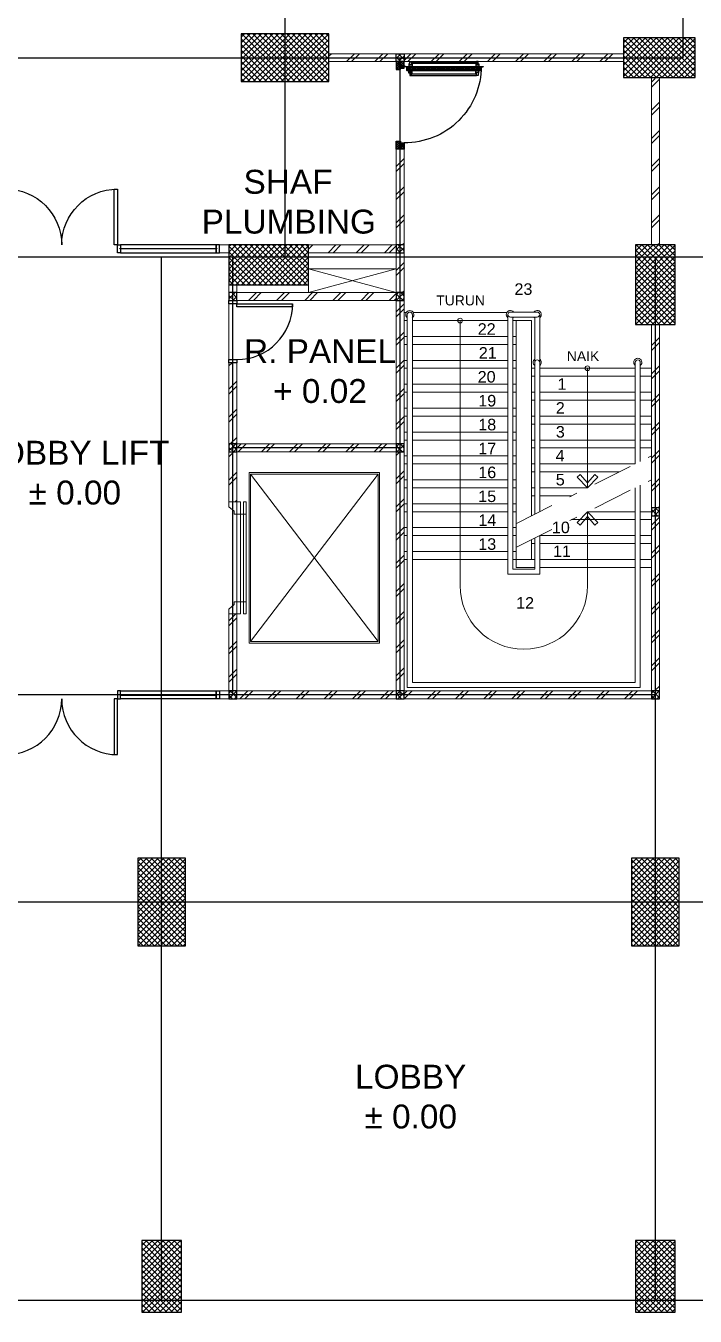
# Model space of a CAD drawing. Header units: inches. Extents: x 0 to 558, y -1 to 295.
# Drawn here: x 334.68 to 343.09, y 133.47 to 149.67 of the extents above; entities that cross this region are included whole.
import ezdxf

# ---------------------------------------------------------------- set-up
doc = ezdxf.new("R2010")
doc.units = ezdxf.units.IN
doc.header["$MEASUREMENT"] = 0
doc.linetypes.add('DASHDOT', pattern=[1, 0.5, -0.25, 0, -0.25])
for name, color, linetype, lineweight in [('ars', 11, 'Continuous', 0), ('ars @ 1', 11, 'Continuous', 0), ('ARSIR', 31, 'Continuous', 5), ('ARSIR BETON', 8, 'Continuous', 5), ('KOL', 1, 'Continuous', 30), ('KOLOM', 4, 'Continuous', 9), ('lan', 7, 'Continuous', 15), ('LIFT', 15, 'Continuous', 15), ('NOT', 7, 'Continuous', 20), ('RUMPUT', 93, 'Continuous', 0), ('Stair', 7, 'Continuous', 15), ('tem', 5, 'Continuous', 20)]:
    doc.layers.add(name, color=color, linetype=linetype, lineweight=lineweight)
doc.layers.add('as', color=1, linetype='Continuous', plot=False)
for name, color, linetype in [('HID', 1, 'Continuous'), ('KACA', 151, 'Continuous'), ('Kusen', 30, 'Continuous'), ('STL', 6, 'Continuous')]:
    doc.layers.add(name, color=color, linetype=linetype)
doc.styles.add('RM25', font='arial.ttf')
doc.styles.get("Standard").update_dxf_attribs({"font": 'arial.ttf'})
pattern_1 = [(45, (0, -5), (-0.03535534, 0.03535534), []), (135, (0, -5), (-0.03535534, -0.03535534), [])]
pattern_2 = [(45, (6.3875, 0.04), (-0.1767767, 0.1767767), []), (45, (6.45, 0.04), (-0.1767767, 0.1767767), [])]
pattern_3 = [(225, (1.1, 1e-06), (-0.014142, 0.014142), []), (135, (1.1, 1e-06), (0.014142, 0.014142), [])]
pattern_4 = [(315, (-2e-13, 1e-06), (0.014142, 0.014142), []), (45, (-2e-13, 1e-06), (-0.014142, 0.014142), [])]
pattern_5 = [(45, (1595.60661, -394.4702), (-0.176776695, 0.176776695), []), (45, (1595.66911, -394.4702), (-0.176776695, 0.176776695), [])]
pattern_6 = [(45, (1595.55162, -394.4702), (-0.176776695, 0.176776695), []), (45, (1595.61412, -394.4702), (-0.176776695, 0.176776695), [])]
pattern_7 = [(86.66969, (37.0798, 226.14725), (-0.5066041, 0.569206), [0.142875, -0.934755]), (41.66969, (37.0798, 226.14725), (-0.5066045, 0.5692064), [0.142875, -0.619125]), (131.66969, (37.0798, 226.14725), (-0.5692064, -0.5066045), [0.142875, -0.619125])]

# ---------------------------------------------------------------- blocks, each defined once
blk = doc.blocks.new('k1')
at = {"layer": 'ars'}
h = blk.add_hatch(dxfattribs=at)
h.set_pattern_fill('_USER', color=256, scale=0.05, angle=45, double=1, pattern_type=0)
h.set_pattern_definition(pattern_1)
h.paths.add_polyline_path([(-0.3, -0.55), (0.3, -0.55), (0.3, 0.55), (-0.3, 0.55)])
at = {"layer": 'KOL'}
blk.add_lwpolyline([(-0.3, -0.55), (0.3, -0.55), (0.3, 0.55), (-0.3, 0.55)], close=True, dxfattribs=at)
blk = doc.blocks.new('k3')
at = {"layer": 'ars'}
h = blk.add_hatch(dxfattribs=at)
h.set_pattern_fill('_USER', color=256, scale=0.05, angle=45, double=1, pattern_type=0)
h.set_pattern_definition([(45, (0, -5.05), (-0.03535534, 0.03535534), []), (135, (0, -5.05), (-0.03535534, -0.03535534), [])])
h.paths.add_polyline_path([(-0.25, -0.45), (0.25, -0.45), (0.25, 0.45), (-0.25, 0.45)])
at = {"layer": 'KOL'}
blk.add_lwpolyline([(-0.25, -0.45), (0.25, -0.45), (0.25, 0.45), (-0.25, 0.45)], close=True, dxfattribs=at)
blk = doc.blocks.new('k2')
at = {"layer": 'ars'}
h = blk.add_hatch(dxfattribs=at)
h.set_pattern_fill('_USER', color=256, scale=0.05, angle=45, double=1, pattern_type=0)
h.set_pattern_definition(pattern_1)
h.paths.add_polyline_path([(-0.25, -0.5), (0.25, -0.5), (0.25, 0.5), (-0.25, 0.5)])
at = {"layer": 'KOL'}
blk.add_lwpolyline([(-0.25, -0.5), (0.25, -0.5), (0.25, 0.5), (-0.25, 0.5)], close=True, dxfattribs=at)
blk = doc.blocks.new('K 10.10')
at = {"layer": 'ars'}
h = blk.add_hatch(dxfattribs=at)
h.set_pattern_fill('_USER', color=256, scale=0.05, angle=45, double=1, pattern_type=0)
h.set_pattern_definition([(45, (0, 0), (-0.035355339, 0.035355339), []), (135, (0, 0), (-0.035355339, -0.035355339), [])])
h.paths.add_polyline_path([(1560.538, 1380.407), (1560.638, 1380.407), (1560.638, 1380.507), (1560.538, 1380.507)])
at = {"layer": 'KOL'}
blk.add_lwpolyline([(1560.538, 1380.407), (1560.638, 1380.407), (1560.638, 1380.507), (1560.538, 1380.507)], close=True, dxfattribs=at)
blk = doc.blocks.new('D-P90')
at = {"layer": 'ars'}
h = blk.add_hatch(dxfattribs=at)
h.set_pattern_fill('ANSI37', color=256, scale=0.005, angle=-90, style=0)
h.set_pattern_definition([(45, (-1350.94906, -1248.591899), (0.01122532015, -0.01122532015), []), (315, (-1350.94906, -1248.591899), (-0.01122532015, -0.01122532015), [])])
h.paths.add_polyline_path([(0.009, -0.183, -0.414214), (0.01, -0.184), (0.01, -1.116, -0.414214), (0.009, -1.117), (-0.034, -1.117, 0.414214), (-0.037, -1.12), (-0.037, -1.142, -1), (-0.038, -1.142), (-0.038, -0.158, -1), (-0.037, -0.158), (-0.037, -0.181, 0.414214), (-0.034, -0.183)])
at = {"layer": 'as'}
for p, q in [((-0.04, -0.158), (-0.046, -0.158)), ((-0.042, -0.161), (-0.042, -0.155))]:
    blk.add_line(p, q, dxfattribs=at)
at = {"layer": 'HID'}
for p, q in [((-0.044, -0.125), (-0.092, -0.077)), ((-0.042, -0.123), (-0.091, -0.075)), ((-0.066, -0.147), (-0.023, -0.104)), ((-0.063, -0.147), (-0.023, -0.107)), ((0.966, -0.147), (0.923, -0.104)), ((0.963, -0.147), (0.923, -0.107)), ((0.942, -0.123), (0.991, -0.075)), ((0.944, -0.125), (0.992, -0.077))]:
    blk.add_line(p, q, dxfattribs=at)
for points in [[(-0.044, -0.125), (-0.044, -0.125), (-0.042, -0.123), (-0.042, -0.123)], [(0.944, -0.125), (0.944, -0.125), (0.942, -0.123), (0.942, -0.123)]]:
    blk.add_lwpolyline(points, dxfattribs=at)
at = {"layer": 'KOL'}
blk.add_line((0.97, -0.13), (0.97, -0.15), dxfattribs=at)
at = {"layer": 'Kusen'}
for p, q in [((-0.042, -0.155), (-0.038, -0.156)), ((-0.042, -0.157), (-0.038, -0.158))]:
    blk.add_line(p, q, dxfattribs=at)
at = {"layer": 'Kusen', "ltscale": 2}
for p, q in [((-0.099, -0.221), (-0.099, -1.06)), ((-0.079, -0.241), (-0.079, -1.06)), ((-0.074, -0.211), (-0.04, -0.211)), ((-0.074, -0.221), (-0.074, -0.211)), ((-0.074, -0.251), (-0.074, -0.241)), ((-0.074, -0.251), (-0.04, -0.251)), ((-0.061, -0.251), (-0.061, -0.211)), ((-0.04, -0.251), (-0.04, -0.211)), ((0.046, -0.211), (0.012, -0.211)), ((0.012, -0.251), (0.012, -0.211)), ((0.046, -0.251), (0.012, -0.251)), ((0.033, -0.251), (0.033, -0.211)), ((0.046, -0.221), (0.046, -0.211)), ((0.046, -0.251), (0.046, -0.241)), ((0.053, -0.241), (0.053, -1.06)), ((0.073, -0.221), (0.073, -1.06)), ((-0.074, -1.05), (-0.04, -1.05)), ((-0.074, -1.05), (-0.074, -1.06)), ((-0.074, -1.08), (-0.074, -1.09)), ((-0.074, -1.09), (-0.04, -1.09)), ((-0.061, -1.05), (-0.061, -1.09)), ((-0.04, -1.05), (-0.04, -1.09)), ((0.046, -1.05), (0.012, -1.05)), ((0.012, -1.05), (0.012, -1.09)), ((0.046, -1.09), (0.012, -1.09)), ((0.033, -1.05), (0.033, -1.09)), ((0.046, -1.05), (0.046, -1.06)), ((0.046, -1.08), (0.046, -1.09))]:
    blk.add_line(p, q, dxfattribs=at)
for points in [[(-0.099, -0.241), (-0.061, -0.241), (-0.061, -0.221), (-0.099, -0.221), (-0.099, -0.241)], [(0.073, -0.241), (0.033, -0.241), (0.033, -0.221), (0.073, -0.221), (0.073, -0.241)], [(-0.101, -1.06), (-0.061, -1.06), (-0.061, -1.08), (-0.101, -1.08), (-0.101, -1.06)], [(0.073, -1.06), (0.033, -1.06), (0.033, -1.08), (0.073, -1.08), (0.073, -1.06)]]:
    blk.add_lwpolyline(points, dxfattribs=at)
at = {"layer": 'Kusen'}
blk.add_circle((-0.042, -0.158), 0.001, dxfattribs=at)
for radius, start, end in [(0.0025, 75.7804, 11.3851), (0.961, 270, 0.4597)]:
    blk.add_arc((-0.042, -0.158), radius, start, end, dxfattribs=at)
at = {"layer": 'STL'}
for p, q in [((-0.038, -0.158), (-0.038, -1.142)), ((-0.037, -0.181), (-0.037, -0.158)), ((-0.034, -0.183), (0.009, -0.183)), ((0.01, -0.184), (0.01, -1.116)), ((-0.037, -1.12), (-0.037, -1.142)), ((-0.034, -1.117), (0.009, -1.117))]:
    blk.add_line(p, q, dxfattribs=at)
for points in [[(0, -0.1), (0, -0.103), (-0.019, -0.103, 0.414214), (-0.02, -0.105), (-0.02, -0.148, -0.414214), (-0.022, -0.15), (-0.068, -0.15, -0.414214), (-0.07, -0.148), (-0.07, -0.13), (-0.067, -0.13), (-0.067, -0.146, 0.414214), (-0.065, -0.147), (-0.024, -0.147, 0.414214), (-0.023, -0.146), (-0.023, -0.102, -0.414214), (-0.021, -0.1)], [(0.9, -0.1), (0.9, -0.103), (0.919, -0.103, -0.414214), (0.92, -0.105), (0.92, -0.148, 0.414214), (0.922, -0.15), (0.968, -0.15, 0.414214), (0.97, -0.148), (0.97, -0.13), (0.967, -0.13), (0.967, -0.146, -0.414214), (0.966, -0.147), (0.925, -0.147, -0.414214), (0.923, -0.146), (0.923, -0.102, 0.414214), (0.921, -0.1)]]:
    blk.add_lwpolyline(points, format="xyb", close=True, dxfattribs=at)
blk.add_lwpolyline([(0.009, -0.182), (-0.034, -0.182, -0.414214), (-0.035, -0.181), (-0.035, -0.158, 1), (-0.04, -0.158), (-0.04, -1.142, 1), (-0.035, -1.142), (-0.035, -1.12, -0.414214), (-0.034, -1.119), (0.009, -1.119, 0.414214), (0.012, -1.116), (0.012, -0.184)], format="xyb", dxfattribs=at)
for centre, radius, start, end in [((-0.038, -0.158), 0.00075, 0, 180), ((-0.034, -0.181), 0.0025, 180, 270), ((0.009, -0.184), 0.0025, 360, 90), ((0.009, -0.184), 0.001, 360, 90), ((-0.034, -1.12), 0.0025, 90, 180), ((0.009, -1.116), 0.001, 270, 0), ((-0.038, -1.142), 0.00075, 180, 0)]:
    blk.add_arc(centre, radius, start, end, dxfattribs=at)
blk = doc.blocks.new('PINTU DARURAT')
at = {"layer": 'ARSIR'}
h = blk.add_hatch(dxfattribs=at)
h.set_pattern_fill('_USER', color=256, scale=0.02, angle=315, style=0, double=1, pattern_type=0)
h.set_pattern_definition(pattern_4)
edge = h.paths.add_edge_path()
edge.add_line((0, 0), (0.1, 0))
edge.add_line((0.1, 0), (0.1, 0.05))
edge.add_line((0.1, 0.05), (0.077, 0.05))
edge.add_line((0.077, 0.05), (0.077, 0.096))
edge.add_arc((0.076, 0.096), 0.0015, 360, 450)
edge.add_line((0.075, 0.097), (0.035, 0.097))
edge.add_arc((0.035, 0.096), 0.0015, 90, 180)
edge.add_line((0.033, 0.096), (0.033, 0.08))
edge.add_line((0.033, 0.08), (0.03, 0.08))
edge.add_line((0.03, 0.08), (0.03, 0.1))
edge.add_line((0.03, 0.1), (0, 0.1))
edge.add_line((0, 0.1), (0, 0))
h = blk.add_hatch(dxfattribs=at)
h.set_pattern_fill('_USER', color=256, scale=0.02, angle=315, style=0, double=1, pattern_type=0)
h.set_pattern_definition(pattern_4)
edge = h.paths.add_edge_path()
edge.add_line((0, 0), (0.1, 0))
edge.add_line((0.1, 0), (0.1, 0.05))
edge.add_line((0.1, 0.05), (0.077, 0.05))
edge.add_line((0.077, 0.05), (0.077, 0.096))
edge.add_arc((0.076, 0.096), 0.0015, 360, 450)
edge.add_line((0.075, 0.097), (0.035, 0.097))
edge.add_arc((0.035, 0.096), 0.0015, 90, 180)
edge.add_line((0.033, 0.096), (0.033, 0.08))
edge.add_line((0.033, 0.08), (0.03, 0.08))
edge.add_line((0.03, 0.08), (0.03, 0.1))
edge.add_line((0.03, 0.1), (0, 0.1))
edge.add_line((0, 0.1), (0, 0))
h = blk.add_hatch(dxfattribs=at)
h.set_pattern_fill('_USER', color=256, scale=0.02, angle=315, style=0, double=1, pattern_type=0)
h.set_pattern_definition(pattern_3)
edge = h.paths.add_edge_path()
edge.add_line((1.1, 0), (1, 0))
edge.add_line((1, 0), (1, 0.05))
edge.add_line((1, 0.05), (1.023, 0.05))
edge.add_line((1.023, 0.05), (1.023, 0.096))
edge.add_arc((1.024, 0.096), 0.0015, -630, -540, ccw=False)
edge.add_line((1.024, 0.097), (1.065, 0.097))
edge.add_arc((1.065, 0.096), 0.0015, -360, -270, ccw=False)
edge.add_line((1.067, 0.096), (1.067, 0.08))
edge.add_line((1.067, 0.08), (1.07, 0.08))
edge.add_line((1.07, 0.08), (1.07, 0.1))
edge.add_line((1.07, 0.1), (1.1, 0.1))
edge.add_line((1.1, 0.1), (1.1, 0))
h = blk.add_hatch(dxfattribs=at)
h.set_pattern_fill('_USER', color=256, scale=0.02, angle=315, style=0, double=1, pattern_type=0)
h.set_pattern_definition(pattern_3)
edge = h.paths.add_edge_path()
edge.add_line((1.1, 0), (1, 0))
edge.add_line((1, 0), (1, 0.05))
edge.add_line((1, 0.05), (1.023, 0.05))
edge.add_line((1.023, 0.05), (1.023, 0.096))
edge.add_arc((1.024, 0.096), 0.0015, -630, -540, ccw=False)
edge.add_line((1.024, 0.097), (1.065, 0.097))
edge.add_arc((1.065, 0.096), 0.0015, -360, -270, ccw=False)
edge.add_line((1.067, 0.096), (1.067, 0.08))
edge.add_line((1.067, 0.08), (1.07, 0.08))
edge.add_line((1.07, 0.08), (1.07, 0.1))
edge.add_line((1.07, 0.1), (1.1, 0.1))
edge.add_line((1.1, 0.1), (1.1, 0))
at = {"layer": 'KOL'}
blk.add_line((1.1, 0.1), (1.1, 0), dxfattribs=at)
blk.add_line((1.1, 0.1), (1.1, 0), dxfattribs=at)
blk.add_line((1.1, 0.1), (1.1, 0), dxfattribs=at)
blk.add_line((1.1, 0.1), (1.1, 0), dxfattribs=at)
for points in [[(0, 0), (0.1, 0), (0.1, 0.05), (0.077, 0.05), (0.077, 0.096, 0.414214), (0.075, 0.097), (0.035, 0.097, 0.414214), (0.033, 0.096), (0.033, 0.08), (0.03, 0.08), (0.03, 0.1), (0, 0.1)], [(0, 0), (0.1, 0), (0.1, 0.05), (0.077, 0.05), (0.077, 0.096, 0.414214), (0.075, 0.097), (0.035, 0.097, 0.414214), (0.033, 0.096), (0.033, 0.08), (0.03, 0.08), (0.03, 0.1), (0, 0.1)], [(1.1, 0), (1, 0), (1, 0.05), (1.023, 0.05), (1.023, 0.096, -0.414214), (1.024, 0.097), (1.065, 0.097, -0.414214), (1.067, 0.096), (1.067, 0.08), (1.07, 0.08), (1.07, 0.1), (1.1, 0.1)], [(1.1, 0), (1, 0), (1, 0.05), (1.023, 0.05), (1.023, 0.096, -0.414214), (1.024, 0.097), (1.065, 0.097, -0.414214), (1.067, 0.096), (1.067, 0.08), (1.07, 0.08), (1.07, 0.1), (1.1, 0.1)]]:
    blk.add_lwpolyline(points, format="xyb", close=True, dxfattribs=at)
at = {"layer": 'Kusen', "xscale": -1, "rotation": 180}
blk.add_blockref('D-P90', (0.1, -0.05), dxfattribs=at)
blk = doc.blocks.new('LIFT BARANG')
at = {"layer": 'LIFT'}
for p, q in [((-0.8, 1.05), (0.8, -1.05)), ((0.8, 1.05), (-0.8, -1.05))]:
    blk.add_line(p, q, dxfattribs=at)
for points in [[(-0.82, -1.07), (0.82, -1.07), (0.82, 1.07), (-0.82, 1.07)], [(-0.8, -1.05), (0.8, -1.05), (0.8, 1.05), (-0.8, 1.05)], [(-0.972, 0.55), (-0.972, 0.703), (-0.925, 0.703), (-0.925, 0.55)], [(-0.972, 0.703), (-0.972, -0.703), (-0.925, -0.703), (-0.925, 0.703)], [(-0.89, 0.703), (-0.89, -0.703), (-0.854, -0.703), (-0.854, 0.703)], [(-0.89, 0.703), (-0.89, 0.55), (-0.854, 0.55), (-0.854, 0.703)], [(-0.925, 0.55), (-0.925, -0.55), (-0.89, -0.55), (-0.89, 0.55)], [(-0.972, -0.55), (-0.972, -0.703), (-0.925, -0.703), (-0.925, -0.55)], [(-0.89, -0.55), (-0.89, -0.703), (-0.854, -0.703), (-0.854, -0.55)]]:
    blk.add_lwpolyline(points, close=True, dxfattribs=at)
for points in [[(-0.972, 0.703), (-1.072, 0.703), (-1.072, 0.643), (-1.007, 0.585), (-1.007, 0.55), (-0.972, 0.55), (-0.972, 0.703)], [(-0.972, -0.703), (-1.072, -0.703), (-1.072, -0.643), (-1.007, -0.585), (-1.007, -0.55), (-0.972, -0.55), (-0.972, -0.703)]]:
    blk.add_lwpolyline(points, dxfattribs=at)
blk = doc.blocks.new('P-70-DOBLE')
at = {"layer": 'Kusen'}
for points in [[(102.301, -17.94), (102.341, -17.94), (102.341, -18.04), (102.301, -18.04)], [(103.781, -17.94), (103.741, -17.94), (103.741, -18.04), (103.781, -18.04)], [(102.341, -18.04), (102.381, -18.04), (102.381, -18.74), (102.341, -18.74)], [(103.741, -18.04), (103.701, -18.04), (103.701, -18.74), (103.741, -18.74)]]:
    blk.add_lwpolyline(points, close=True, dxfattribs=at)
for centre, start, end in [((102.341, -18.04), 270, 360), ((103.741, -18.04), 180, 270)]:
    blk.add_arc(centre, 0.7, start, end, dxfattribs=at)
blk = doc.blocks.new('DEN-1 BLOK 2')
at = {"layer": 'ars'}
h = blk.add_hatch(dxfattribs=at)
h.set_pattern_fill('TEMBOK', color=256, scale=0.25)
h.set_pattern_definition(pattern_2)
h.paths.add_polyline_path([(46.345, 15.305), (46.345, 15.205), (45.5, 15.205), (45.5, 15.305)])
h = blk.add_hatch(dxfattribs=at)
h.set_pattern_fill('TEMBOK', color=256, scale=0.25)
h.set_pattern_definition(pattern_2)
h.paths.add_polyline_path([(49.2, 15.305), (49.2, 15.205), (46.445, 15.205), (46.445, 15.305)])
h = blk.add_hatch(dxfattribs=at)
h.set_pattern_fill('TEMBOK', color=256, scale=0.25)
h.set_pattern_definition([(45, (42.29984, -35.66), (-0.1767767, 0.1767767), []), (45, (42.36234, -35.66), (-0.1767767, 0.1767767), [])])
h.paths.add_polyline_path([(49.55, 12.905), (49.65, 12.905), (49.65, 14.995), (49.55, 14.995)])
h = blk.add_hatch(dxfattribs=at)
h.set_pattern_fill('TEMBOK', color=256, scale=0.25)
h.set_pattern_definition([(45, (6.195, 0.03), (-0.1767767, 0.1767767), []), (45, (6.2575, 0.03), (-0.1767767, 0.1767767), [])])
h.paths.add_polyline_path([(46.345, 14.105), (46.445, 14.105), (46.445, 12.905), (46.345, 12.905)])
h = blk.add_hatch(dxfattribs=at)
h.set_pattern_fill('TEMBOK', color=256, scale=0.25)
h.set_pattern_definition([(45, (38.95, 0.03), (-0.1767767, 0.1767767), []), (45, (39.0125, 0.03), (-0.1767767, 0.1767767), [])])
h.paths.add_polyline_path([(46.345, 12.805), (45.245, 12.805), (45.245, 12.905), (46.345, 12.905)])
h = blk.add_hatch(dxfattribs=at)
h.set_pattern_fill('TEMBOK', color=256, scale=0.25)
h.set_pattern_definition([(45, (6.195, -0.57), (-0.1767767, 0.1767767), []), (45, (6.2575, -0.57), (-0.1767767, 0.1767767), [])])
h.paths.add_polyline_path([(46.345, 12.805), (46.445, 12.805), (46.445, 12.305), (46.345, 12.305)])
h = blk.add_hatch(dxfattribs=at)
h.set_pattern_fill('TEMBOK', color=256, scale=0.25)
h.set_pattern_definition([(45, (37.95, -0.57), (-0.1767767, 0.1767767), []), (45, (38.0125, -0.57), (-0.1767767, 0.1767767), [])])
h.paths.add_polyline_path([(46.345, 12.205), (44.345, 12.205), (44.345, 12.305), (46.345, 12.305)])
h = blk.add_hatch(dxfattribs=at)
h.set_pattern_fill('TEMBOK', color=256, scale=0.25)
h.set_pattern_definition([(45, (39.18734, -0.27), (-0.1767767, 0.1767767), []), (45, (39.24984, -0.27), (-0.1767767, 0.1767767), [])])
h.paths.add_polyline_path([(46.445, 10.405), (46.445, 12.205), (46.345, 12.205), (46.345, 10.405)])
h = blk.add_hatch(dxfattribs=at)
h.set_pattern_fill('TEMBOK', color=256, scale=0.25)
h.set_pattern_definition([(45, (-24.8, 5.655), (-0.1767767, 0.1767767), []), (45, (-24.7375, 5.655), (-0.1767767, 0.1767767), [])])
h.paths.add_polyline_path([(49.55, 11.905), (49.65, 11.905), (49.65, 9.605), (49.55, 9.605)])
h = blk.add_hatch(dxfattribs=at)
h.set_pattern_fill('TEMBOK', color=256, scale=0.25)
h.set_pattern_definition([(45, (36.99484, -0.27), (-0.1767767, 0.1767767), []), (45, (37.05734, -0.27), (-0.1767767, 0.1767767), [])])
h.paths.add_polyline_path([(44.345, 10.405), (44.345, 11.425), (44.245, 11.425), (44.245, 10.405)])
h = blk.add_hatch(dxfattribs=at)
h.set_pattern_fill('TEMBOK', color=256, scale=0.25)
h.set_pattern_definition([(45, (-24.8, 3.755), (-0.1767767, 0.1767767), []), (45, (-24.7375, 3.755), (-0.1767767, 0.1767767), [])])
h.paths.add_polyline_path([(49.55, 9.505), (49.65, 9.505), (49.65, 7.305), (49.55, 7.305)])
h = blk.add_hatch(dxfattribs=at)
h.set_pattern_fill('TEMBOK', color=256, scale=0.25)
h.set_pattern_definition([(45, (6.2, 0.03), (-0.1767767, 0.1767767), []), (45, (6.2625, 0.03), (-0.1767767, 0.1767767), [])])
h.paths.add_polyline_path([(49.55, 7.205), (46.445, 7.205), (46.445, 7.305), (49.55, 7.305)])
at = {"layer": 'ars @ 1'}
h = blk.add_hatch(dxfattribs=at)
h.set_pattern_fill('TEMBOK', color=256, scale=0.25)
h.set_pattern_definition(pattern_5)
h.paths.add_polyline_path([(44.345, 10.305), (44.345, 10.405), (46.345, 10.405), (46.345, 10.305)])
h = blk.add_hatch(dxfattribs=at)
h.set_pattern_fill('TEMBOK', color=256, scale=0.25)
h.set_pattern_definition(pattern_6)
h.paths.add_polyline_path([(44.345, 9.678), (44.245, 9.678), (44.245, 10.305), (44.345, 10.305)])
h = blk.add_hatch(dxfattribs=at)
h.set_pattern_fill('TEMBOK', color=256, scale=0.25)
h.set_pattern_definition([(45, (1595.51412, -394.4702), (-0.176776695, 0.176776695), []), (45, (1595.57662, -394.4702), (-0.176776695, 0.176776695), [])])
h.paths.add_polyline_path([(46.345, 7.305), (46.445, 7.305), (46.445, 10.305), (46.345, 10.305)])
h = blk.add_hatch(dxfattribs=at)
h.set_pattern_fill('TEMBOK', color=256, scale=0.25)
h.set_pattern_definition(pattern_6)
h.paths.add_polyline_path([(44.345, 7.305), (44.245, 7.305), (44.245, 8.272), (44.345, 8.272)])
h = blk.add_hatch(dxfattribs=at)
h.set_pattern_fill('TEMBOK', color=256, scale=0.25)
h.set_pattern_definition(pattern_5)
h.paths.add_polyline_path([(44.345, 7.205), (44.345, 7.305), (46.345, 7.305), (46.345, 7.205)])
for p, q in [((45.245, 12.605), (46.345, 12.605)), ((46.345, 12.305), (45.245, 12.605)), ((45.245, 12.305), (46.345, 12.605)), ((45.245, 12.405), (45.245, 12.305))]:
    blk.add_line(p, q)
at = {"layer": 'ars'}
for p, q in [((46.472, 12.055), (46.445, 12.055)), ((46.485, 7.349), (46.485, 12.03)), ((46.548, 7.411), (46.548, 12.03)), ((47.734, 12.055), (46.561, 12.055)), ((47.748, 8.771), (47.748, 12.03)), ((47.779, 12.061), (48.116, 12.061)), ((47.779, 11.999), (48.116, 11.999)), ((47.81, 8.834), (47.81, 11.999)), ((48.085, 9.524), (48.085, 11.999)), ((48.148, 9.555), (48.148, 12.03)), ((46.485, 11.755), (46.445, 11.755)), ((47.748, 11.755), (46.548, 11.755)), ((47.85, 11.755), (47.81, 11.755)), ((46.485, 11.455), (46.445, 11.455)), ((47.748, 11.455), (46.548, 11.455)), ((47.85, 11.455), (47.81, 11.455)), ((49.348, 10.155), (49.348, 11.43)), ((49.41, 10.186), (49.41, 11.43)), ((48.085, 11.255), (48.045, 11.255)), ((49.348, 11.255), (48.148, 11.255)), ((49.55, 11.255), (49.41, 11.255)), ((46.485, 11.155), (46.445, 11.155)), ((47.748, 11.155), (46.548, 11.155)), ((47.85, 11.155), (47.81, 11.155)), ((46.485, 10.855), (46.445, 10.855)), ((47.748, 10.855), (46.548, 10.855)), ((47.85, 10.855), (47.81, 10.855)), ((48.085, 10.955), (48.045, 10.955)), ((49.348, 10.955), (48.148, 10.955)), ((49.55, 10.955), (49.41, 10.955)), ((46.485, 10.555), (46.445, 10.555)), ((47.748, 10.555), (46.548, 10.555)), ((47.85, 10.555), (47.81, 10.555)), ((48.085, 10.655), (48.045, 10.655)), ((49.348, 10.655), (48.148, 10.655)), ((49.55, 10.655), (49.41, 10.655)), ((46.485, 10.255), (46.445, 10.255)), ((47.748, 10.255), (46.548, 10.255)), ((47.85, 10.255), (47.81, 10.255)), ((48.085, 10.355), (48.045, 10.355)), ((49.348, 10.355), (48.148, 10.355)), ((49.55, 10.355), (49.41, 10.355)), ((48.085, 10.055), (48.045, 10.055)), ((49.147, 10.055), (48.148, 10.055)), ((46.485, 9.955), (46.445, 9.955)), ((47.748, 9.955), (46.548, 9.955)), ((47.85, 9.955), (47.81, 9.955)), ((49.41, 7.349), (49.41, 9.886)), ((48.085, 9.755), (48.045, 9.755)), ((48.547, 9.755), (48.148, 9.755)), ((49.348, 7.411), (49.348, 9.855)), ((46.485, 9.655), (46.445, 9.655)), ((47.748, 9.655), (46.548, 9.655)), ((47.85, 9.655), (47.81, 9.655)), ((49.348, 9.455), (48.547, 9.455)), ((49.55, 9.455), (49.41, 9.455)), ((46.485, 9.355), (46.445, 9.355)), ((47.748, 9.355), (46.548, 9.355)), ((47.85, 9.355), (47.81, 9.355)), ((48.148, 8.771), (48.148, 9.255)), ((48.085, 9.155), (48.045, 9.155)), ((48.085, 8.834), (48.085, 9.224)), ((49.348, 9.155), (48.148, 9.155)), ((49.55, 9.155), (49.41, 9.155)), ((46.485, 9.055), (46.445, 9.055)), ((47.748, 9.055), (46.548, 9.055)), ((47.85, 9.055), (47.81, 9.055)), ((47.85, 8.955), (47.85, 8.855)), ((48.148, 8.771), (47.748, 8.771)), ((48.085, 8.834), (47.81, 8.834)), ((48.085, 8.855), (47.85, 8.855)), ((49.348, 8.855), (48.148, 8.855)), ((49.55, 8.855), (49.41, 8.855)), ((49.41, 7.349), (46.485, 7.349)), ((49.348, 7.411), (46.548, 7.411))]:
    blk.add_line(p, q, dxfattribs=at)
for centre, radius, start, end in [((46.516, 12.03), 0.0512, 307.5719, 232.4281), ((46.516, 12.03), 0.0312, 0, 180), ((47.779, 12.03), 0.0512, 37.5719, 232.4281), ((47.779, 12.03), 0.0312, 90, 270), ((47.779, 12.03), 0.0512, 307.5719, 322.4281), ((48.116, 12.03), 0.0512, 307.5719, 142.4281), ((48.116, 12.03), 0.0512, 217.5719, 232.4281), ((48.116, 12.03), 0.0312, 270, 90), ((48.116, 11.43), 0.0512, 127.5719, 232.4281), ((48.116, 11.43), 0.0312, 0, 180), ((48.116, 11.43), 0.0512, 307.5719, 52.4281), ((49.379, 11.43), 0.0512, 307.5719, 232.4281), ((49.379, 11.43), 0.0312, 0, 180)]:
    blk.add_arc(centre, radius, start, end, dxfattribs=at)
at = {"layer": 'as'}
for p, q in [((44.95, 12.755), (44.95, 42.555)), ((49.95, 15.255), (49.95, 40.055)), ((36.85, 15.255), (49.95, 15.255)), ((46.395, 7.255), (46.395, 15.255)), ((0, 12.755), (86.8, 12.755)), ((43.4, -0.345), (43.4, 12.755)), ((44.295, 7.255), (44.295, 12.755)), ((49.6, -0.345), (49.6, 12.755)), ((46.395, 10.355), (44.295, 10.355)), ((49.6, 7.255), (37.2, 7.255)), ((0, 4.655), (86.8, 4.655)), ((0, -0.345), (86.8, -0.345))]:
    blk.add_line(p, q, dxfattribs=at)
at = {"layer": 'KACA'}
for points in [[(42.875, 12.858), (44.095, 12.858), (44.095, 12.853), (42.875, 12.853)], [(42.875, 7.252), (44.095, 7.252), (44.095, 7.257), (42.875, 7.257)]]:
    blk.add_lwpolyline(points, close=True, dxfattribs=at)
at = {"layer": 'Kusen'}
for points in [[(42.885, 12.805), (44.085, 12.805), (44.085, 12.905), (42.885, 12.905)], [(44.125, 12.905), (44.085, 12.905), (44.085, 12.805), (44.125, 12.805)], [(44.245, 12.165), (44.245, 12.205), (44.345, 12.205), (44.345, 12.165)], [(44.345, 12.125), (44.345, 12.165), (45.045, 12.165), (45.045, 12.125)], [(44.245, 11.425), (44.245, 11.465), (44.345, 11.465), (44.345, 11.425)], [(42.885, 7.305), (44.085, 7.305), (44.085, 7.205), (42.885, 7.205)], [(44.125, 7.205), (44.085, 7.205), (44.085, 7.305), (44.125, 7.305)]]:
    blk.add_lwpolyline(points, close=True, dxfattribs=at)
blk.add_arc((44.345, 12.165), 0.7, 270, 0, dxfattribs=at)
at = {"layer": 'lan'}
for p, q in [((44.245, 11.465), (44.245, 12.165)), ((46.485, 11.955), (46.445, 11.955)), ((47.748, 11.955), (46.548, 11.955)), ((47.148, 8.628), (47.148, 11.955)), ((48.045, 11.955), (47.81, 11.955)), ((47.85, 8.955), (47.85, 11.955)), ((48.045, 9.504), (48.045, 11.955)), ((46.485, 11.655), (46.445, 11.655)), ((47.748, 11.655), (46.548, 11.655)), ((47.85, 11.655), (47.81, 11.655)), ((46.485, 11.355), (46.445, 11.355)), ((47.748, 11.355), (46.548, 11.355)), ((47.85, 11.355), (47.81, 11.355)), ((48.085, 11.355), (48.045, 11.355)), ((49.348, 11.355), (48.148, 11.355)), ((48.747, 11.355), (48.747, 9.855)), ((49.55, 11.355), (49.41, 11.355)), ((46.485, 11.055), (46.445, 11.055)), ((47.748, 11.055), (46.548, 11.055)), ((47.85, 11.055), (47.81, 11.055)), ((48.085, 11.055), (48.045, 11.055)), ((49.348, 11.055), (48.148, 11.055)), ((49.55, 11.055), (49.41, 11.055)), ((46.485, 10.755), (46.445, 10.755)), ((47.748, 10.755), (46.548, 10.755)), ((47.85, 10.755), (47.81, 10.755)), ((48.085, 10.755), (48.045, 10.755)), ((49.348, 10.755), (48.148, 10.755)), ((49.55, 10.755), (49.41, 10.755)), ((46.485, 10.455), (46.445, 10.455)), ((47.748, 10.455), (46.548, 10.455)), ((47.85, 10.455), (47.81, 10.455)), ((48.085, 10.455), (48.045, 10.455)), ((49.348, 10.455), (48.148, 10.455)), ((49.55, 10.455), (49.41, 10.455)), ((46.485, 10.155), (46.445, 10.155)), ((47.748, 10.155), (46.548, 10.155)), ((47.85, 10.155), (47.81, 10.155)), ((48.085, 10.155), (48.045, 10.155)), ((49.348, 10.155), (48.148, 10.155)), ((46.485, 9.855), (46.445, 9.855)), ((47.748, 9.855), (46.548, 9.855)), ((47.85, 9.855), (47.81, 9.855)), ((48.085, 9.855), (48.045, 9.855)), ((48.747, 9.855), (48.148, 9.855)), ((46.485, 9.555), (46.445, 9.555)), ((47.748, 9.555), (46.548, 9.555)), ((47.85, 9.555), (47.81, 9.555)), ((49.348, 9.555), (48.747, 9.555)), ((48.747, 9.555), (48.747, 8.628)), ((49.55, 9.555), (49.41, 9.555)), ((46.485, 9.255), (46.445, 9.255)), ((47.748, 9.255), (46.548, 9.255)), ((47.85, 9.255), (47.81, 9.255)), ((49.348, 9.255), (48.148, 9.255)), ((49.55, 9.255), (49.41, 9.255)), ((48.045, 8.955), (48.045, 9.204)), ((46.485, 8.955), (46.445, 8.955)), ((47.748, 8.955), (46.548, 8.955)), ((48.085, 8.955), (47.81, 8.955)), ((49.348, 8.955), (48.148, 8.955)), ((49.55, 8.955), (49.41, 8.955))]:
    blk.add_line(p, q, dxfattribs=at)
at = {"layer": 'lan', "linetype": 'DASHDOT'}
for p, q in [((47.854, 9.408), (49.55, 10.256)), ((47.854, 9.108), (49.55, 9.956))]:
    blk.add_line(p, q, dxfattribs=at)
at = {"layer": 'lan', "ltscale": 2}
for points in [[(48.839, 10.023), (48.878, 9.989), (48.747, 9.855), (48.617, 9.989), (48.656, 10.023), (48.747, 9.917), (48.839, 10.023)], [(48.839, 9.387), (48.878, 9.421), (48.747, 9.555), (48.617, 9.421), (48.656, 9.387), (48.747, 9.493), (48.839, 9.387)]]:
    blk.add_lwpolyline(points, close=True, dxfattribs=at)
at = {"layer": 'lan'}
blk.add_arc((47.948, 8.628), 0.8, 180, 0, dxfattribs=at)
at = {"layer": 'Stair'}
for centre in [(47.148, 11.955), (48.747, 11.355)]:
    blk.add_circle(centre, 0.0296, dxfattribs=at)
at = {"layer": 'tem', "ltscale": 2}
for points in [[(46.345, 15.205), (46.345, 15.305), (45.5, 15.305), (45.5, 15.205)], [(49.2, 15.205), (49.2, 15.305), (46.445, 15.305), (46.445, 15.205)], [(49.55, 11.905), (49.65, 11.905), (49.65, 9.605), (49.55, 9.605)], [(49.55, 9.505), (49.65, 9.505), (49.65, 7.305), (49.55, 7.305)]]:
    blk.add_lwpolyline(points, close=True, dxfattribs=at)
at = {"layer": 'tem'}
for points in [[(49.65, 12.905), (49.65, 15.005), (49.55, 15.005), (49.55, 12.905)], [(46.445, 12.905), (46.445, 14.105), (46.345, 14.105), (46.345, 12.905)], [(44.125, 12.905), (44.245, 12.905), (44.245, 12.805), (44.125, 12.805)], [(46.345, 12.805), (45.245, 12.805), (45.245, 12.905), (46.345, 12.905)], [(46.445, 12.305), (46.445, 12.805), (46.345, 12.805), (46.345, 12.305)], [(44.345, 12.305), (44.245, 12.305), (44.245, 12.405), (44.345, 12.405)], [(46.345, 12.205), (44.345, 12.205), (44.345, 12.305), (46.345, 12.305)], [(46.445, 10.405), (46.445, 12.205), (46.345, 12.205), (46.345, 10.405)], [(44.345, 10.405), (44.345, 11.425), (44.245, 11.425), (44.245, 10.405)], [(44.345, 10.305), (44.345, 10.405), (46.345, 10.405), (46.345, 10.305)], [(44.345, 9.678), (44.245, 9.678), (44.245, 10.305), (44.345, 10.305)], [(46.345, 7.305), (46.445, 7.305), (46.445, 10.305), (46.345, 10.305)], [(44.345, 7.305), (44.245, 7.305), (44.245, 8.272), (44.345, 8.272)], [(44.125, 7.205), (44.245, 7.205), (44.245, 7.305), (44.125, 7.305)], [(44.345, 7.205), (44.345, 7.305), (46.345, 7.305), (46.345, 7.205)], [(49.55, 7.205), (46.445, 7.205), (46.445, 7.305), (49.55, 7.305)]]:
    blk.add_lwpolyline(points, close=True, dxfattribs=at)
at = {"color": 2, "rotation": 270}
blk.add_blockref('PINTU DARURAT', (46.345, 15.205), dxfattribs=at)
at = {"layer": 'KOL'}
for name, p, rotation in [('k1', (44.95, 15.255), 90), ('k3', (49.65, 15.255), 270), ('k2', (44.745, 12.655), 90), ('k3', (43.4, -0.045), 180), ('k3', (49.6, -0.045), 180)]:
    blk.add_blockref(name, p, dxfattribs=dict(at, rotation=rotation))
for name, p in [('k2', (49.6, 12.405)), ('k1', (43.4, 4.655)), ('k1', (49.6, 4.655))]:
    blk.add_blockref(name, p, dxfattribs=at)
at = {"layer": 'KOLOM', "extrusion": (0, 0, -1), "zscale": -1, "rotation": 90}
blk.add_blockref('K 10.10', (1334.062, -1545.333), dxfattribs=at)
blk.add_blockref('K 10.10', (1334.062, -1545.333), dxfattribs=at)
at = {"layer": 'KOLOM', "extrusion": (0, 0, -1), "xscale": -1, "zscale": -1, "rotation": 180}
for p in [(-1606.983, 1393.312), (-1604.883, 1392.712), (-1606.983, 1392.712), (-1604.883, 1390.812), (-1606.983, 1390.812), (-1604.883, 1387.712), (-1606.983, 1387.712), (-1610.188, 1387.712)]:
    blk.add_blockref('K 10.10', p, dxfattribs=at)
at = {"layer": 'KOLOM', "extrusion": (0, 0, -1), "xscale": -1, "zscale": -1}
blk.add_blockref('K 10.10', (1510.988, -1370.902), dxfattribs=at)
at = {"layer": 'lan', "color": 2, "xscale": -1, "rotation": 180}
blk.add_blockref('P-70-DOBLE', (-60.896, -5.135), dxfattribs=at)
at = {"layer": 'lan', "xscale": -1, "rotation": 180}
blk.add_blockref('LIFT BARANG', (45.317, 8.975), dxfattribs=at)
at = {"layer": 'lan', "color": 2}
blk.add_blockref('P-70-DOBLE', (-60.896, 25.245), dxfattribs=at)
at = {"layer": 'NOT'}
for s, width, insert, char_height, attachment_point in [('\\pi0.79103;SHAF \\P\\pi0.26562;PLUMBING', 2.66173, (43.637, 13.847), 0.3, 1), ('\\pi0.0474;23', 0.30472, (47.783, 12.422), 0.14482, 1), ('\\pi0.048141;22', 0.30472, (47.321, 11.921), 0.14482, 1), ('\\pi0.022805;R. PANEL\\P\\pi0.38808;+ 0.02', 1.90761, (44.412, 10.916), 0.3, 7), ('\\pi0.061378;21', 0.30472, (47.321, 11.621), 0.14482, 1), ('\\pi0.047647;20', 0.30472, (47.321, 11.321), 0.14482, 1), ('\\pi0.12569;1', 0.30472, (48.245, 11.23), 0.14482, 1), ('\\pi0.055303;19', 0.30472, (47.321, 11.021), 0.14482, 1), ('\\pi0.1044;2', 0.30472, (48.245, 10.93), 0.14482, 1), ('\\pi0.055303;18', 0.30472, (47.321, 10.721), 0.14482, 1), ('\\pi0.10494;3', 0.30472, (48.245, 10.63), 0.14482, 1), ('\\pi0.16258;LOBBY LIFT\\P\\pi0.7678;± 0.00', 2.66173, (40.961, 9.641), 0.3, 7), ('\\pi0.055451;17', 0.30472, (47.321, 10.421), 0.14482, 1), ('\\pi0.10227;4', 0.30472, (48.245, 10.33), 0.14482, 1), ('\\pi0.0555;16', 0.30472, (47.321, 10.121), 0.14482, 1), ('\\pi0.10435;5', 0.30472, (48.245, 10.03), 0.14482, 1), ('\\pi0.054907;15', 0.30472, (47.321, 9.821), 0.14482, 1), ('\\pi0.055747;14', 0.30472, (47.321, 9.521), 0.14482, 1), ('\\pi0.055698;10', 0.30472, (48.245, 9.43), 0.14482, 1), ('\\pi0.055451;13', 0.30472, (47.321, 9.221), 0.14482, 1), ('\\pi0.069429;11', 0.30472, (48.245, 9.13), 0.14482, 1), ('\\pi0.056192;12', 0.30472, (47.795, 8.482), 0.14482, 1), ('\\pi0.64901;LOBBY\\P\\pi0.7678;± 0.00', 2.66173, (45.179, 2.612), 0.3, 1)]:
    blk.add_mtext_dynamic_manual_height_columns(s, width=width, gutter_width=1, heights=[0], dxfattribs=dict(at, insert=insert, char_height=char_height, attachment_point=attachment_point))
at = {"layer": 'NOT', "char_height": 0.125, "attachment_point": 1, "style": 'RM25'}
for s, width, insert in [('\\pi-0.023543;TURUN', 0.5456, (46.872, 12.27)), ('\\pi0.035295;NAIK', 0.46452, (48.453, 11.57))]:
    blk.add_mtext_dynamic_manual_height_columns(s, width=width, gutter_width=1.25, heights=[0], dxfattribs=dict(at, insert=insert))

msp = doc.modelspace()

# ---------------------------------------------------------------- hatches: boundary and pattern name
at = {"layer": 'ARSIR'}
h = msp.add_hatch(dxfattribs=at)
h.set_pattern_fill('AR-HBONE', color=256, scale=0.1, style=0)
h.set_pattern_definition([(48.3303, (269.9467, 118.0756), (-0.0328619, 0.5647301), [1.2, -0.4]), (138.3303, (270.2126, 118.37438), (-0.0328619, 0.5647301), [1.2, -0.4])])
edge = h.paths.add_edge_path()
edge.add_line((395.42, 171.6524), (394.22, 171.6524))
edge.add_line((394.22, 171.6524), (394.22, 133.2715))
edge.add_arc((380.22, 133.2715), 14, 270, 360, ccw=False)
edge.add_line((380.22, 119.2715), (283.2125, 119.2715))
edge.add_line((283.2125, 119.2715), (283.2125, 118.0715))
edge.add_line((283.2125, 118.0715), (380.22, 118.0715))
edge.add_arc((380.22, 133.2715), 15.2, 270, 360)
edge.add_line((395.42, 133.2715), (395.42, 171.6524))
at = {"layer": 'ARSIR BETON'}
h = msp.add_hatch(dxfattribs=at)
h.set_pattern_fill('AR-HBONE', color=256, scale=0.004, style=0)
h.set_pattern_definition([(45, (37.0798, 226.14725), (6e-17, 0.5747364), [1.2192, -0.4064]), (135, (37.36716, 226.4346), (6e-17, 0.5747364), [1.2192, -0.4064])])
edge = h.paths.add_edge_path()
edge.add_arc((191.2828, 190.0679), 14, 90, 180)
edge.add_line((177.2828, 190.0679), (177.2828, 133.2715))
edge.add_arc((191.2827, 133.2715), 14, 179.99992, 263.11919)
edge.add_line((189.6055, 119.3724), (189.6055, 112.3227))
edge.add_line((189.6055, 112.3227), (189.7055, 112.3227))
edge.add_line((189.7055, 112.3227), (189.7055, 112.2227))
edge.add_line((189.7055, 112.2227), (201.7055, 112.2227))
edge.add_line((201.7055, 112.2227), (201.7055, 119.2715))
edge.add_line((201.7055, 119.2715), (380.22, 119.2715))
edge.add_arc((380.22, 133.2715), 14, 270, 360)
edge.add_line((394.22, 133.2715), (394.22, 186.8365))
edge.add_arc((380.07, 186.8365), 14.15, 0.00002, 89.99998)
edge.add_line((380.07, 200.9865), (288.3873, 200.9865))
edge.add_arc((288.3873, 203.9865), 3, 180, 270, ccw=False)
edge.add_line((285.3873, 203.9865), (285.3986, 204.9823))
edge.add_line((285.3986, 204.9823), (271.3873, 205.1475))
edge.add_line((271.3873, 205.1475), (271.3873, 204.9086))
edge.add_arc((270.5466, 204.9086), 0.8408, 270, 359.99999, ccw=False)
edge.add_line((270.5466, 204.0679), (191.2828, 204.0679))
edge = h.paths.add_edge_path()
edge.add_line((191.2672, 197.9562), (265.7566, 197.9585))
edge.add_arc((265.7568, 189.203), 8.7555, 41.343, 90.00169, ccw=False)
edge.add_line((272.3302, 194.9865), (332.5823, 194.9865))
edge.add_line((332.5823, 194.9865), (332.5823, 191.8715))
edge.add_line((332.5823, 191.8715), (340.1822, 191.8715))
edge.add_line((340.1822, 191.8715), (340.1822, 194.9865))
edge.add_line((340.1822, 194.9865), (380.07, 194.9865))
edge.add_arc((380.07, 186.8365), 8.15, 0, 90, ccw=False)
edge.add_line((388.22, 186.8365), (388.22, 163.1715))
edge.add_line((388.22, 163.1715), (388.22, 157.7117))
edge.add_line((388.22, 157.7117), (388.22, 133.2715))
edge.add_arc((380.22, 133.2715), 8, -90, 0, ccw=False)
edge.add_line((380.22, 125.2715), (191.2828, 125.2715))
edge.add_arc((191.185, 133.1732), 7.9023, 180.12317, 270.70845, ccw=False)
edge.add_line((183.2828, 133.1562), (183.2675, 189.9541))
edge.add_arc((191.2675, 189.9563), 8, 90.00169, 180.01541, ccw=False)
at = {"layer": 'RUMPUT'}
h = msp.add_hatch(dxfattribs=at)
h.set_pattern_fill('GRASS', color=256, scale=0.03, angle=356.66969, style=0)
h.set_pattern_definition(pattern_7)
edge = h.paths.add_edge_path()
edge.add_line((394.22, 171.6524), (402.698, 171.6524))
edge.add_line((402.698, 171.6524), (406.8633, 171.9326))
edge.add_line((406.8633, 171.9326), (407.1349, 173.6574))
edge.add_line((407.1349, 173.6574), (416.4205, 172.1948))
edge.add_line((416.4205, 172.1948), (417.0895, 176.4425))
edge.add_line((417.0895, 176.4425), (434.0908, 173.7645))
edge.add_line((434.0908, 173.7645), (442.2259, 174.3118))
edge.add_line((442.2259, 174.3118), (445.141, 192.7643))
edge.add_line((445.141, 192.7643), (418.5729, 196.9616))
edge.add_line((418.5729, 196.9616), (402.3997, 199.5091))
edge.add_line((402.3997, 199.5091), (401.9329, 196.5456))
edge.add_line((401.9329, 196.5456), (390.18, 198.3869))
edge.add_arc((380.07, 186.8365), 15.35, 48.80437, 90)
edge.add_line((380.07, 202.1865), (288.3873, 202.1865))
edge.add_arc((288.3873, 203.9865), 1.8, 180, 270, ccw=False)
edge.add_line((286.5873, 203.9865), (286.5873, 204.7646))
edge.add_line((286.5873, 204.7646), (489.7232, 202.4653))
edge.add_line((489.7232, 202.4653), (489.009, 190.7748))
edge.add_line((489.009, 190.7748), (447.5074, 192.7549))
edge.add_line((447.5074, 192.7549), (448.3956, 174.0667))
edge.add_line((448.3956, 174.0667), (421.3302, 172.0652))
edge.add_line((421.3302, 172.0652), (401.0645, 170.836))
edge.add_line((401.0645, 170.836), (400.9341, 157.9843))
edge.add_line((400.9341, 157.9843), (400.8036, 145.1327))
edge.add_line((400.8036, 145.1327), (400.9017, 135.2859))
edge.add_line((400.9017, 135.2859), (401.5003, 132.6794))
edge.add_line((401.5003, 132.6794), (401.2595, 116.478))
edge.add_line((401.2595, 116.478), (378.6535, 115.7086))
edge.add_line((378.6535, 115.7086), (368.9216, 115.7377))
edge.add_line((368.9216, 115.7377), (346.0892, 112.9076))
edge.add_line((346.0892, 112.9076), (341.1309, 112.1001))
edge.add_line((341.1309, 112.1001), (333.7244, 111.8362))
edge.add_line((333.7244, 111.8362), (331.0738, 112.2718))
edge.add_line((331.0738, 112.2718), (324.3803, 115.2754))
edge.add_line((324.3803, 115.2754), (321.6092, 115.9684))
edge.add_line((321.6092, 115.9684), (289.1333, 113.6571))
edge.add_line((289.1333, 113.6571), (289.1333, 118.0715))
edge.add_line((289.1333, 118.0715), (380.22, 118.0715))
edge.add_arc((380.22, 133.2715), 15.2, 270, 360)
edge.add_line((395.42, 133.2715), (395.42, 171.6524))
h = msp.add_hatch(dxfattribs=at)
h.set_pattern_fill('GRASS', color=256, scale=0.03, angle=356.66969, style=0)
h.set_pattern_definition(pattern_7)
edge = h.paths.add_edge_path()
edge.add_line((344.5373, 163.1715), (345.8998, 163.1715))
edge.add_line((345.8998, 163.1715), (345.8998, 163.2715))
edge.add_line((345.8998, 163.2715), (386.92, 163.2715))
edge.add_line((386.92, 163.2715), (386.92, 186.8365))
edge.add_arc((380.07, 186.8365), 6.85, 0, 90)
edge.add_line((380.07, 193.6865), (340.2822, 193.6865))
edge.add_line((340.2822, 193.6865), (340.2822, 191.8715))
edge.add_line((340.2822, 191.8715), (379.3378, 191.8715))
edge.add_arc((379.3373, 189.1215), 2.75, 0.00019, 89.98953, ccw=False)
edge.add_line((382.0873, 189.1215), (382.0873, 172.5215))
edge.add_line((382.0873, 172.5215), (344.5373, 172.5215))
edge.add_line((344.5373, 172.5215), (344.5373, 163.1715))
edge = h.paths.add_edge_path()
edge.add_line((345.8998, 152.6715), (344.5373, 152.6715))
edge.add_line((344.5373, 152.6715), (344.5373, 150.8215))
edge.add_line((344.5373, 150.8215), (382.0873, 150.8215))
edge.add_line((382.0873, 150.8215), (382.0873, 134.2215))
edge.add_arc((379.3373, 134.2215), 2.75, 270, 360, ccw=False)
edge.add_line((379.3373, 131.4715), (340.2822, 131.4715))
edge.add_line((340.2822, 131.4715), (340.2822, 130.3715))
edge.add_line((340.2822, 130.3715), (370.2822, 130.3715))
edge.add_line((370.2822, 130.3715), (370.2822, 126.5715))
edge.add_line((370.2822, 126.5715), (380.22, 126.5715))
edge.add_arc((380.22, 133.2715), 6.7, 270, 360)
edge.add_line((386.92, 133.2715), (386.92, 157.6117))
edge.add_line((386.92, 157.6117), (382.0873, 157.6117))
edge.add_line((382.0873, 157.6117), (382.0873, 152.5715))
edge.add_line((382.0873, 152.5715), (345.8998, 152.5715))
edge.add_line((345.8998, 152.5715), (345.8998, 152.6715))

# ---------------------------------------------------------------- block references
at = {"layer": 'lan'}
msp.add_blockref('DEN-1 BLOK 2', (292.9873, 134.0165), dxfattribs=at)

doc.saveas('drawing.dxf')
